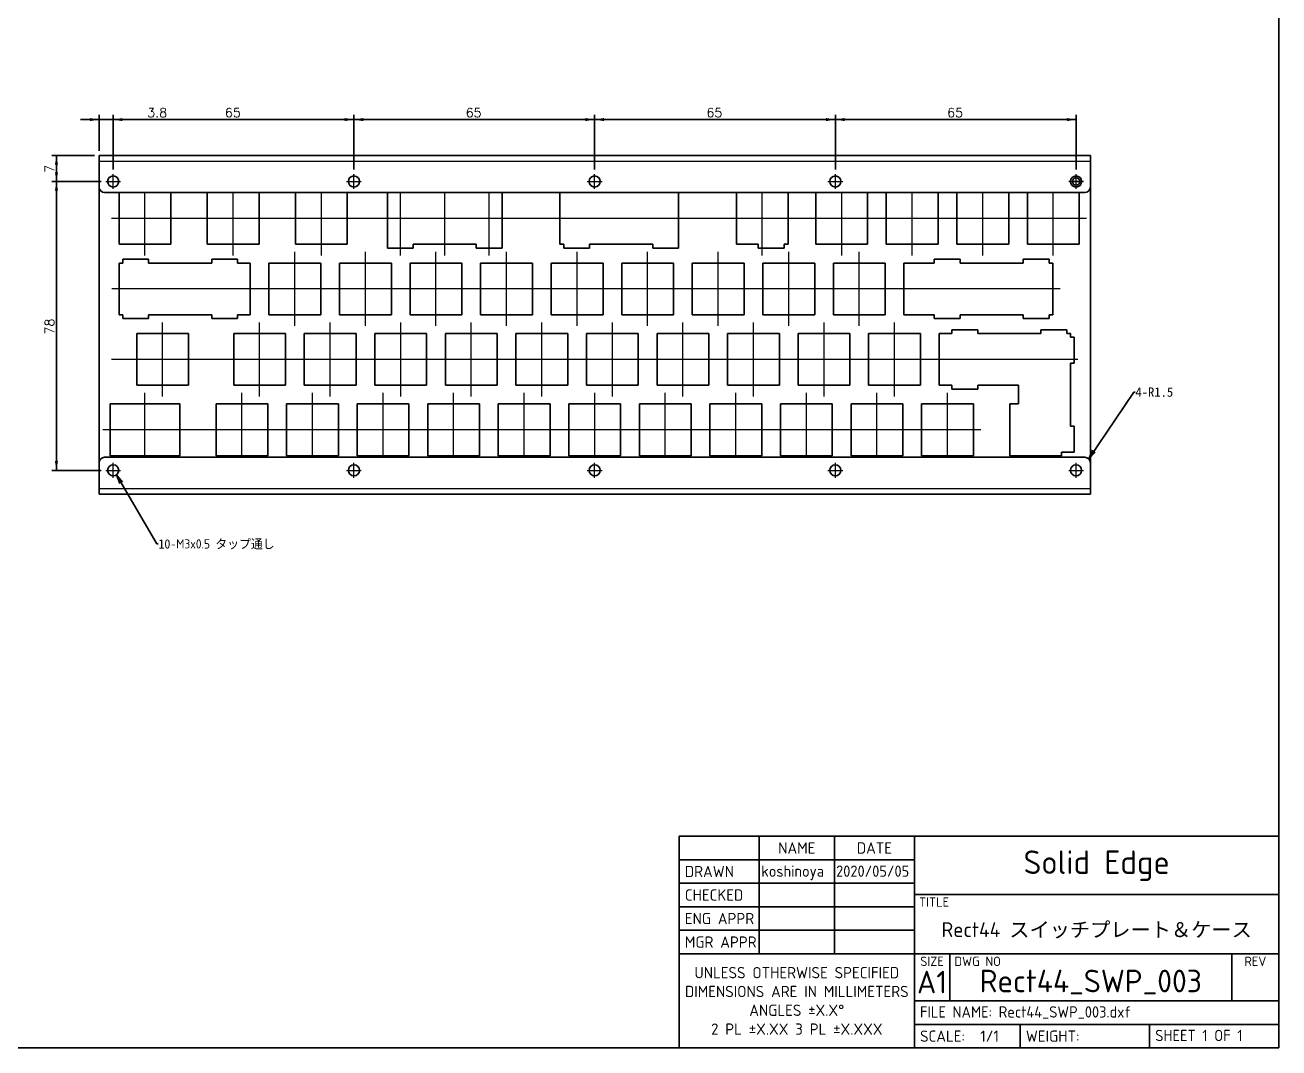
# Model space of a CAD drawing. Header units: millimetres. Extents: x 20 to 821, y 20 to 574.
# Drawn here: x 482.4 to 821, y 20 to 296.1 of the extents above; entities that cross this region are included whole.
import ezdxf
from ezdxf.enums import TextEntityAlignment as Align
from ezdxf.lldxf.tags import DXFTag

# ---------------------------------------------------------------- set-up
doc = ezdxf.new("R2010")
doc.units = ezdxf.units.MM
for name, color, linetype in [('Default', 7, 'Continuous'), ('Dimention', 7, 'Continuous'), ('DV1_0', 7, 'Continuous'), ('DV1_1', 7, 'Continuous'), ('DV1_Dimention', 7, 'Continuous')]:
    doc.layers.add(name, color=color, linetype=linetype)
doc.styles.add('SEACAD_Solid_Edge_ANSI', font='seans.ttf', dxfattribs={"width": 0.97})
doc.styles.add('SEACAD_txt_shx', font='txt.shx', dxfattribs={"width": 0.94})
tags = doc.linetypes.add('CENTER2', pattern=[28.575, 19.05, -3.175, 3.175, -3.175]).pattern_tags.tags
tags[10:11] = [DXFTag(74, 4), DXFTag(75, 0), DXFTag(340, '0'), DXFTag(46, 0.0), DXFTag(50, 0.0), DXFTag(44, 0.0), DXFTag(45, 0.0)]
tags[8:9] = [DXFTag(74, 4), DXFTag(75, 0), DXFTag(340, '0'), DXFTag(46, 0.0), DXFTag(50, 0.0), DXFTag(44, 0.0), DXFTag(45, 0.0)]
tags[6:7] = [DXFTag(74, 4), DXFTag(75, 0), DXFTag(340, '0'), DXFTag(46, 0.0), DXFTag(50, 0.0), DXFTag(44, 0.0), DXFTag(45, 0.0)]
tags[4:5] = [DXFTag(74, 4), DXFTag(75, 0), DXFTag(340, '0'), DXFTag(46, 0.0), DXFTag(50, 0.0), DXFTag(44, 0.0), DXFTag(45, 0.0)]
tags = doc.linetypes.add('HIDDEN2', pattern=[4.7625, 3.175, -1.5875]).pattern_tags.tags
tags[6:7] = [DXFTag(74, 4), DXFTag(75, 0), DXFTag(340, '0'), DXFTag(46, 0.0), DXFTag(50, 0.0), DXFTag(44, 0.0), DXFTag(45, 0.0)]
tags[4:5] = [DXFTag(74, 4), DXFTag(75, 0), DXFTag(340, '0'), DXFTag(46, 0.0), DXFTag(50, 0.0), DXFTag(44, 0.0), DXFTag(45, 0.0)]
doc.dimstyles.new('ISO-25', dxfattribs={"dimtxt": 2.5, "dimasz": 2.5, "dimexe": 1.25, "dimexo": 0.625, "dimtad": 1, "dimtxsty": 'Standard', "dimcen": 2.5, "dimadec": 0, "dimazin": 0, "dimtfac": 1, "dimtmove": 0, "dimatfit": 3, "dimfxl": 1, "dimarcsym": 0})

# ---------------------------------------------------------------- blocks, each defined once
blk = doc.blocks.new('SEANNOT_GROUP')
at = {"layer": 'Dimention', "color": 7, "linetype": 'Continuous', "lineweight": 35}
for p, q in [((12.16, 18.03), (0, 0)), ((12.52, 18.03), (12.16, 18.03)), ((0, 0), (1.05, 2.31)), ((1.74, 1.84), (0, 0))]:
    blk.add_line(p, q, dxfattribs=at)
blk = doc.blocks.new('SEANNOT_GROUP1')
at = {"layer": 'Dimention', "color": 7, "linetype": 'Continuous', "lineweight": 35}
for p, q in [((10.9, 0), (0, 18.66)), ((0.9, 16.29), (0, 18.66)), ((0, 18.66), (1.62, 16.71)), ((11.26, 0), (10.9, 0))]:
    blk.add_line(p, q, dxfattribs=at)
blk = doc.blocks.new('DMBLK1')
at = {"layer": 'DV1_Dimention', "linetype": 'Continuous', "lineweight": 35}
for points in [[(638.74, 271.06), (636.24, 270.64), (638.74, 270.22)], [(698.74, 271.06), (698.74, 270.22), (701.24, 270.64)]]:
    blk.add_hatch(color=4, dxfattribs=at).paths.add_polyline_path(points)
at = {"layer": 'DV1_Dimention', "color": 4, "linetype": 'Continuous', "lineweight": 35}
for p, q in [((636.24, 257.18), (636.24, 271.89)), ((701.24, 257.18), (701.24, 271.89)), ((636.24, 270.64), (701.24, 270.64))]:
    blk.add_line(p, q, dxfattribs=at)
at = {"layer": 'DV1_Dimention', "color": 4, "linetype": 'Continuous', "lineweight": 35, "style": 'SEACAD_txt_shx'}
blk.add_text('65', height=2.5, dxfattribs=at).set_placement((666.42, 273.76), align=Align.TOP_LEFT)
blk = doc.blocks.new('DMBLK2')
at = {"layer": 'DV1_Dimention', "linetype": 'Continuous', "lineweight": 35}
for points in [[(573.74, 271.06), (571.24, 270.64), (573.74, 270.22)], [(633.74, 271.06), (633.74, 270.22), (636.24, 270.64)]]:
    blk.add_hatch(color=4, dxfattribs=at).paths.add_polyline_path(points)
at = {"layer": 'DV1_Dimention', "color": 4, "linetype": 'Continuous', "lineweight": 35}
for p, q in [((571.24, 257.18), (571.24, 271.89)), ((636.24, 257.18), (636.24, 271.89)), ((571.24, 270.64), (636.24, 270.64))]:
    blk.add_line(p, q, dxfattribs=at)
at = {"layer": 'DV1_Dimention', "color": 4, "linetype": 'Continuous', "lineweight": 35, "style": 'SEACAD_txt_shx'}
blk.add_text('65', height=2.5, dxfattribs=at).set_placement((601.42, 273.76), align=Align.TOP_LEFT)
blk = doc.blocks.new('DMBLK3')
at = {"layer": 'DV1_Dimention', "linetype": 'Continuous', "lineweight": 35}
for points in [[(703.74, 271.06), (701.24, 270.64), (703.74, 270.22)], [(763.74, 271.06), (763.74, 270.22), (766.24, 270.64)]]:
    blk.add_hatch(color=4, dxfattribs=at).paths.add_polyline_path(points)
at = {"layer": 'DV1_Dimention', "color": 4, "linetype": 'Continuous', "lineweight": 35}
for p, q in [((701.24, 257.18), (701.24, 271.89)), ((766.24, 257.18), (766.24, 271.89)), ((701.24, 270.64), (766.24, 270.64))]:
    blk.add_line(p, q, dxfattribs=at)
at = {"layer": 'DV1_Dimention', "color": 4, "linetype": 'Continuous', "lineweight": 35, "style": 'SEACAD_txt_shx'}
blk.add_text('65', height=2.5, dxfattribs=at).set_placement((731.42, 273.76), align=Align.TOP_LEFT)
blk = doc.blocks.new('DMBLK4')
at = {"layer": 'DV1_Dimention', "linetype": 'Continuous', "lineweight": 35}
for points in [[(508.74, 271.06), (506.24, 270.64), (508.74, 270.22)], [(568.74, 271.06), (568.74, 270.22), (571.24, 270.64)]]:
    blk.add_hatch(color=4, dxfattribs=at).paths.add_polyline_path(points)
at = {"layer": 'DV1_Dimention', "color": 4, "linetype": 'Continuous', "lineweight": 35}
for p, q in [((506.24, 257.18), (506.24, 271.89)), ((571.24, 257.18), (571.24, 271.89)), ((506.24, 270.64), (571.24, 270.64))]:
    blk.add_line(p, q, dxfattribs=at)
at = {"layer": 'DV1_Dimention', "color": 4, "linetype": 'Continuous', "lineweight": 35, "style": 'SEACAD_txt_shx'}
blk.add_text('65', height=2.5, dxfattribs=at).set_placement((536.42, 273.76), align=Align.TOP_LEFT)
blk = doc.blocks.new('DMBLK5')
at = {"layer": 'DV1_Dimention', "linetype": 'Continuous', "lineweight": 35}
for points in [[(490.5, 251.43), (491.34, 251.43), (490.92, 253.93)], [(490.5, 178.43), (490.92, 175.93), (491.34, 178.43)]]:
    blk.add_hatch(color=4, dxfattribs=at).paths.add_polyline_path(points)
at = {"layer": 'DV1_Dimention', "color": 4, "linetype": 'Continuous', "lineweight": 35}
for p, q in [((502.99, 253.93), (489.67, 253.93)), ((490.92, 253.93), (490.92, 175.93)), ((502.99, 175.93), (489.67, 175.93))]:
    blk.add_line(p, q, dxfattribs=at)
at = {"layer": 'DV1_Dimention', "color": 4, "linetype": 'Continuous', "lineweight": 35, "style": 'SEACAD_txt_shx'}
blk.add_text('78', height=2.5, rotation=90, dxfattribs=at).set_placement((487.8, 212.62), align=Align.TOP_LEFT)
blk = doc.blocks.new('DMBLK6')
at = {"layer": 'DV1_Dimention', "linetype": 'Continuous', "lineweight": 35}
for points in [[(490.5, 258.43), (491.34, 258.43), (490.92, 260.93)], [(490.5, 256.43), (490.92, 253.93), (491.34, 256.43)]]:
    blk.add_hatch(color=4, dxfattribs=at).paths.add_polyline_path(points)
at = {"layer": 'DV1_Dimention', "color": 4, "linetype": 'Continuous', "lineweight": 35}
for p, q in [((501.19, 260.93), (489.67, 260.93)), ((490.92, 260.93), (490.92, 253.93)), ((502.99, 253.93), (489.67, 253.93))]:
    blk.add_line(p, q, dxfattribs=at)
at = {"layer": 'DV1_Dimention', "color": 4, "linetype": 'Continuous', "lineweight": 35, "style": 'SEACAD_txt_shx'}
blk.add_text('7', height=2.5, rotation=90, dxfattribs=at).set_placement((487.8, 256.27), align=Align.TOP_LEFT)
blk = doc.blocks.new('DMBLK64')
at = {"layer": 'DV1_Dimention', "linetype": 'Continuous', "lineweight": 35}
for points in [[(499.94, 271.06), (499.94, 270.22), (502.44, 270.64)], [(508.74, 271.06), (506.24, 270.64), (508.74, 270.22)]]:
    blk.add_hatch(color=4, dxfattribs=at).paths.add_polyline_path(points)
at = {"layer": 'DV1_Dimention', "color": 4, "linetype": 'Continuous', "lineweight": 35}
for p, q in [((502.44, 262.18), (502.44, 271.89)), ((506.24, 257.18), (506.24, 271.89)), ((497.44, 270.64), (521.74, 270.64))]:
    blk.add_line(p, q, dxfattribs=at)
at = {"layer": 'DV1_Dimention', "color": 4, "linetype": 'Continuous', "lineweight": 35, "style": 'SEACAD_txt_shx'}
blk.add_text('3.8', height=2.5, dxfattribs=at).set_placement((515.45, 273.76), align=Align.TOP_LEFT)

msp = doc.modelspace()

# ---------------------------------------------------------------- linework, layer by layer
at = {"layer": 'Default', "color": 7, "linetype": 'Continuous', "lineweight": 35}
for p, q in [((821, 20), (821, 574)), ((659.075, 20), (659.075, 77.15)), ((659.075, 77.15), (821, 77.15)), ((680.665, 45.4), (680.665, 77.15)), ((700.985, 45.4), (700.985, 77.15)), ((722.575, 20), (722.575, 77.15)), ((659.075, 70.8), (722.575, 70.8)), ((659.075, 64.45), (722.575, 64.45)), ((722.575, 61.402), (821, 61.402)), ((659.075, 58.1), (722.575, 58.1)), ((659.075, 51.75), (722.575, 51.75)), ((659.075, 45.4), (821, 45.4)), ((732.1, 32.7), (732.1, 45.4)), ((808.3, 32.7), (808.3, 45.4)), ((722.575, 32.7), (821, 32.7)), ((722.575, 26.35), (821, 26.35)), ((751.15, 20), (751.15, 26.35)), ((786.075, 20), (786.075, 26.35)), ((20, 20), (821, 20))]:
    msp.add_line(p, q, dxfattribs=at)
at = {"layer": 'DV1_0', "color": 7, "linetype": 'Continuous', "lineweight": 35}
msp.add_line((764.706, 189.378), (764.706, 187.855), dxfattribs=at)
at = {"layer": 'DV1_1', "color": 7, "linetype": 'Continuous', "lineweight": 35}
for p, q in [((502.437, 260.931), (770.087, 260.931)), ((502.437, 169.476), (502.437, 260.931)), ((502.437, 260.931), (502.437, 254.431)), ((770.087, 260.931), (770.087, 169.476)), ((770.087, 260.931), (770.087, 254.431)), ((503.937, 250.931), (768.587, 250.931)), ((507.818, 250.941), (507.818, 236.955)), ((521.818, 236.955), (521.818, 250.941)), ((531.631, 250.941), (531.631, 236.955)), ((545.631, 236.955), (545.631, 250.941)), ((555.443, 250.941), (555.443, 236.955)), ((569.443, 236.955), (569.443, 250.941)), ((580.281, 250.931), (580.281, 235.956)), ((611.281, 250.931), (611.281, 235.956)), ((626.881, 250.941), (626.881, 236.955)), ((658.906, 235.956), (658.906, 250.931)), ((674.506, 250.941), (674.506, 236.955)), ((688.506, 236.955), (688.506, 250.941)), ((695.937, 250.941), (695.937, 236.955)), ((709.937, 236.955), (709.937, 250.941)), ((714.987, 250.941), (714.987, 236.955)), ((728.987, 236.955), (728.987, 250.941)), ((734.037, 250.941), (734.037, 236.955)), ((748.037, 236.955), (748.037, 250.941)), ((753.087, 250.941), (753.087, 236.955)), ((767.087, 236.955), (767.087, 250.941)), ((507.818, 236.955), (521.818, 236.955)), ((531.631, 236.955), (545.631, 236.955)), ((555.443, 236.955), (569.443, 236.955)), ((580.281, 235.956), (587.281, 235.956)), ((587.281, 235.956), (587.281, 236.955)), ((604.281, 236.955), (587.281, 236.955)), ((604.281, 235.956), (604.281, 236.955)), ((611.281, 235.956), (604.281, 235.956)), ((626.881, 236.955), (627.881, 236.955)), ((627.881, 236.955), (627.881, 235.956)), ((627.881, 235.956), (634.881, 235.956)), ((634.881, 235.956), (634.881, 236.955)), ((634.881, 236.955), (651.906, 236.955)), ((651.906, 236.955), (651.906, 235.956)), ((651.906, 235.956), (658.906, 235.956)), ((674.506, 236.955), (680.381, 236.955)), ((680.381, 236.955), (680.381, 235.956)), ((680.381, 235.956), (687.381, 235.956)), ((687.381, 235.956), (687.381, 236.955)), ((687.381, 236.955), (688.506, 236.955)), ((695.937, 236.955), (709.937, 236.955)), ((714.987, 236.955), (728.987, 236.955)), ((734.037, 236.955), (748.037, 236.955)), ((753.087, 236.955), (767.087, 236.955)), ((508.818, 231.91), (507.818, 231.91)), ((507.818, 231.91), (507.818, 217.924)), ((515.818, 232.909), (508.818, 232.909)), ((508.818, 232.909), (508.818, 231.91)), ((515.818, 231.91), (515.818, 232.909)), ((532.85, 231.91), (515.818, 231.91)), ((539.85, 232.909), (532.85, 232.909)), ((532.85, 232.909), (532.85, 231.91)), ((539.85, 231.91), (539.85, 232.909)), ((543.25, 231.91), (539.85, 231.91)), ((543.25, 217.924), (543.25, 231.91)), ((562.3, 231.91), (548.3, 231.91)), ((548.3, 231.91), (548.3, 217.924)), ((562.3, 217.924), (562.3, 231.91)), ((581.35, 231.91), (567.35, 231.91)), ((567.35, 231.91), (567.35, 217.924)), ((581.35, 217.924), (581.35, 231.91)), ((600.4, 231.91), (586.4, 231.91)), ((586.4, 231.91), (586.4, 217.924)), ((600.4, 217.924), (600.4, 231.91)), ((619.45, 231.91), (605.45, 231.91)), ((605.45, 231.91), (605.45, 217.924)), ((619.45, 217.924), (619.45, 231.91)), ((638.5, 231.91), (624.5, 231.91)), ((624.5, 231.91), (624.5, 217.924)), ((638.5, 217.924), (638.5, 231.91)), ((657.55, 231.91), (643.55, 231.91)), ((643.55, 231.91), (643.55, 217.924)), ((657.55, 217.924), (657.55, 231.91)), ((676.6, 231.91), (662.6, 231.91)), ((662.6, 231.91), (662.6, 217.924)), ((676.6, 217.924), (676.6, 231.91)), ((695.65, 231.91), (681.65, 231.91)), ((681.65, 231.91), (681.65, 217.924)), ((695.65, 217.924), (695.65, 231.91)), ((714.7, 231.91), (700.7, 231.91)), ((700.7, 231.91), (700.7, 217.924)), ((714.7, 217.924), (714.7, 231.91)), ((727.918, 231.91), (719.75, 231.91)), ((719.75, 231.91), (719.75, 217.924)), ((734.918, 232.909), (727.918, 232.909)), ((727.918, 232.909), (727.918, 231.91)), ((734.918, 231.91), (734.918, 232.909)), ((751.943, 231.91), (734.918, 231.91)), ((758.943, 232.909), (751.943, 232.909)), ((751.943, 232.909), (751.943, 231.91)), ((758.943, 231.91), (758.943, 232.909)), ((759.943, 231.91), (758.943, 231.91)), ((759.943, 217.924), (759.943, 231.91)), ((507.818, 217.924), (508.818, 217.924)), ((508.818, 217.924), (508.818, 216.925)), ((508.818, 216.925), (515.818, 216.925)), ((515.818, 216.925), (515.818, 217.924)), ((515.818, 217.924), (532.85, 217.924)), ((532.85, 217.924), (532.85, 216.925)), ((532.85, 216.925), (539.85, 216.925)), ((539.85, 216.925), (539.85, 217.924)), ((539.85, 217.924), (543.25, 217.924)), ((548.3, 217.924), (562.3, 217.924)), ((567.35, 217.924), (581.35, 217.924)), ((586.4, 217.924), (600.4, 217.924)), ((605.45, 217.924), (619.45, 217.924)), ((624.5, 217.924), (638.5, 217.924)), ((643.55, 217.924), (657.55, 217.924)), ((662.6, 217.924), (676.6, 217.924)), ((681.65, 217.924), (695.65, 217.924)), ((700.7, 217.924), (714.7, 217.924)), ((719.75, 217.924), (727.918, 217.924)), ((727.918, 217.924), (727.918, 216.925)), ((727.918, 216.925), (734.918, 216.925)), ((734.918, 216.925), (734.918, 217.924)), ((734.918, 217.924), (751.943, 217.924)), ((751.943, 217.924), (751.943, 216.925)), ((751.943, 216.925), (758.943, 216.925)), ((758.943, 216.925), (758.943, 217.924)), ((758.943, 217.924), (759.943, 217.924)), ((739.675, 213.878), (732.675, 213.878)), ((732.675, 213.878), (732.675, 212.879)), ((739.675, 212.879), (739.675, 213.878)), ((763.706, 213.878), (756.706, 213.878)), ((756.706, 213.878), (756.706, 212.879)), ((763.706, 212.879), (763.706, 213.878)), ((526.581, 212.879), (512.581, 212.879)), ((512.581, 212.879), (512.581, 198.894)), ((526.581, 198.894), (526.581, 212.879)), ((552.775, 212.879), (538.775, 212.879)), ((538.775, 212.879), (538.775, 198.894)), ((552.775, 198.894), (552.775, 212.879)), ((571.825, 212.879), (557.825, 212.879)), ((557.825, 212.879), (557.825, 198.894)), ((571.825, 198.894), (571.825, 212.879)), ((590.875, 212.879), (576.875, 212.879)), ((576.875, 212.879), (576.875, 198.894)), ((590.875, 198.894), (590.875, 212.879)), ((609.925, 212.879), (595.925, 212.879)), ((595.925, 212.879), (595.925, 198.894)), ((609.925, 198.894), (609.925, 212.879)), ((628.975, 212.879), (614.975, 212.879)), ((614.975, 212.879), (614.975, 198.894)), ((628.975, 198.894), (628.975, 212.879)), ((648.025, 212.879), (634.025, 212.879)), ((634.025, 212.879), (634.025, 198.894)), ((648.025, 198.894), (648.025, 212.879)), ((667.075, 212.879), (653.075, 212.879)), ((653.075, 212.879), (653.075, 198.894)), ((667.075, 198.894), (667.075, 212.879)), ((686.125, 212.879), (672.125, 212.879)), ((672.125, 212.879), (672.125, 198.894)), ((686.125, 198.894), (686.125, 212.879)), ((705.175, 212.879), (691.175, 212.879)), ((691.175, 212.879), (691.175, 198.894)), ((705.175, 198.894), (705.175, 212.879)), ((724.225, 212.879), (710.225, 212.879)), ((710.225, 212.879), (710.225, 198.894)), ((724.225, 198.894), (724.225, 212.879)), ((732.675, 212.879), (729.275, 212.879)), ((729.275, 212.879), (729.275, 198.894)), ((756.706, 212.879), (739.675, 212.879)), ((764.706, 212.879), (763.706, 212.879)), ((764.706, 211.88), (764.706, 212.879)), ((765.706, 211.88), (764.706, 211.88)), ((765.706, 204.888), (765.706, 211.88)), ((764.706, 187.855), (764.706, 204.888)), ((764.706, 204.888), (765.706, 204.888)), ((512.581, 198.894), (526.581, 198.894)), ((538.775, 198.894), (552.775, 198.894)), ((557.825, 198.894), (571.825, 198.894)), ((576.875, 198.894), (590.875, 198.894)), ((595.925, 198.894), (609.925, 198.894)), ((614.975, 198.894), (628.975, 198.894)), ((634.025, 198.894), (648.025, 198.894)), ((653.075, 198.894), (667.075, 198.894)), ((672.125, 198.894), (686.125, 198.894)), ((691.175, 198.894), (705.175, 198.894)), ((710.225, 198.894), (724.225, 198.894)), ((729.275, 198.894), (732.675, 198.894)), ((732.675, 198.894), (732.675, 197.895)), ((732.675, 197.895), (739.675, 197.895)), ((739.675, 197.895), (739.675, 198.894)), ((739.675, 198.894), (750.706, 198.894)), ((750.706, 198.894), (750.706, 193.849)), ((524.2, 193.849), (505.437, 193.849)), ((505.437, 193.849), (505.437, 179.863)), ((524.2, 179.863), (524.2, 193.849)), ((548.012, 193.849), (534.012, 193.849)), ((534.012, 193.849), (534.012, 179.863)), ((548.012, 179.863), (548.012, 193.849)), ((567.062, 193.849), (553.062, 193.849)), ((553.062, 193.849), (553.062, 179.863)), ((567.062, 179.863), (567.062, 193.849)), ((586.112, 193.849), (572.112, 193.849)), ((572.112, 193.849), (572.112, 179.863)), ((586.112, 179.863), (586.112, 193.849)), ((605.162, 193.849), (591.162, 193.849)), ((591.162, 193.849), (591.162, 179.863)), ((605.162, 179.863), (605.162, 193.849)), ((624.212, 193.849), (610.212, 193.849)), ((610.212, 193.849), (610.212, 179.863)), ((624.212, 179.863), (624.212, 193.849)), ((643.262, 193.849), (629.262, 193.849)), ((629.262, 193.849), (629.262, 179.863)), ((643.262, 179.863), (643.262, 193.849)), ((662.312, 193.849), (648.312, 193.849)), ((648.312, 193.849), (648.312, 179.863)), ((662.312, 179.863), (662.312, 193.849)), ((681.362, 193.849), (667.362, 193.849)), ((667.362, 193.849), (667.362, 179.863)), ((681.362, 179.863), (681.362, 193.849)), ((700.412, 193.849), (686.412, 193.849)), ((686.412, 193.849), (686.412, 179.863)), ((700.412, 179.863), (700.412, 193.849)), ((719.462, 193.849), (705.462, 193.849)), ((705.462, 193.849), (705.462, 179.863)), ((719.462, 179.863), (719.462, 193.849)), ((738.512, 193.849), (724.512, 193.849)), ((724.512, 193.849), (724.512, 179.863)), ((738.512, 179.863), (738.512, 193.849)), ((750.706, 193.849), (748.325, 193.849)), ((748.325, 193.849), (748.325, 179.863)), ((765.706, 187.855), (764.706, 187.855)), ((765.706, 180.862), (765.706, 187.855)), ((768.587, 179.476), (503.937, 179.476)), ((505.437, 179.863), (524.2, 179.863)), ((534.012, 179.863), (548.012, 179.863)), ((553.062, 179.863), (567.062, 179.863)), ((572.112, 179.863), (586.112, 179.863)), ((591.162, 179.863), (605.162, 179.863)), ((610.212, 179.863), (624.212, 179.863)), ((629.262, 179.863), (643.262, 179.863)), ((648.312, 179.863), (662.312, 179.863)), ((667.362, 179.863), (681.362, 179.863)), ((686.412, 179.863), (700.412, 179.863)), ((705.462, 179.863), (719.462, 179.863)), ((724.512, 179.863), (738.512, 179.863)), ((748.325, 179.863), (762.325, 179.863)), ((762.325, 179.863), (762.325, 180.862)), ((762.325, 180.862), (765.706, 180.862)), ((502.437, 169.476), (502.437, 175.976)), ((770.087, 169.476), (770.087, 175.976)), ((770.087, 169.476), (502.437, 169.476))]:
    msp.add_line(p, q, dxfattribs=at)
at = {"layer": 'DV1_1', "color": 2, "linetype": 'HIDDEN2', "lineweight": 25}
for p, q in [((502.437, 259.431), (770.087, 259.431)), ((770.087, 170.976), (502.437, 170.976))]:
    msp.add_line(p, q, dxfattribs=at)
at = {"layer": 'DV1_1', "color": 3, "linetype": 'CENTER2', "lineweight": 25}
for p, q in [((504.237, 253.931), (508.237, 253.931)), ((506.237, 251.931), (506.237, 255.931)), ((569.237, 253.931), (573.237, 253.931)), ((571.237, 251.931), (571.237, 255.931)), ((634.237, 253.931), (638.237, 253.931)), ((636.237, 251.931), (636.237, 255.931)), ((699.237, 253.931), (703.237, 253.931)), ((701.237, 251.931), (701.237, 255.931)), ((768.237, 253.931), (764.237, 253.931)), ((764.237, 253.931), (768.237, 253.931)), ((766.237, 251.931), (766.237, 255.931)), ((766.237, 251.931), (766.237, 255.931)), ((514.818, 233.958), (514.818, 250.931)), ((538.631, 233.958), (538.631, 250.931)), ((562.443, 233.958), (562.443, 250.931)), ((583.781, 233.958), (583.781, 250.931)), ((595.781, 233.958), (595.781, 250.931)), ((607.781, 233.958), (607.781, 250.931)), ((681.506, 233.958), (681.506, 250.931)), ((702.937, 233.958), (702.937, 250.931)), ((721.987, 233.958), (721.987, 250.931)), ((741.037, 233.958), (741.037, 250.931)), ((760.087, 233.958), (760.087, 250.931)), ((769.087, 243.948), (505.818, 243.948)), ((555.3, 214.927), (555.3, 234.907)), ((574.35, 214.927), (574.35, 234.907)), ((593.4, 214.927), (593.4, 234.907)), ((612.45, 214.927), (612.45, 234.907)), ((631.5, 214.927), (631.5, 234.907)), ((650.55, 214.927), (650.55, 234.907)), ((669.6, 214.927), (669.6, 234.907)), ((688.65, 214.927), (688.65, 234.907)), ((707.7, 214.927), (707.7, 234.907)), ((761.961, 224.917), (505.836, 224.917)), ((519.581, 195.897), (519.581, 215.876)), ((545.775, 195.897), (545.775, 215.876)), ((564.825, 195.897), (564.825, 215.876)), ((583.875, 195.897), (583.875, 215.876)), ((602.925, 195.897), (602.925, 215.876)), ((621.975, 195.897), (621.975, 215.876)), ((641.025, 195.897), (641.025, 215.876)), ((660.075, 195.897), (660.075, 215.876)), ((679.125, 195.897), (679.125, 215.876)), ((698.175, 195.897), (698.175, 215.876)), ((717.225, 195.897), (717.225, 215.876)), ((766.706, 205.887), (505.818, 205.887)), ((514.818, 179.476), (514.818, 196.846)), ((541.012, 179.476), (541.012, 196.846)), ((560.062, 179.476), (560.062, 196.846)), ((579.112, 179.476), (579.112, 196.846)), ((598.162, 179.476), (598.162, 196.846)), ((617.212, 179.476), (617.212, 196.846)), ((636.262, 179.476), (636.262, 196.846)), ((655.312, 179.476), (655.312, 196.846)), ((674.362, 179.476), (674.362, 196.846)), ((693.412, 179.476), (693.412, 196.846)), ((712.462, 179.476), (712.462, 196.846)), ((731.512, 179.476), (731.512, 196.846)), ((740.512, 186.856), (503.437, 186.856)), ((506.237, 173.931), (506.237, 177.931)), ((571.237, 173.931), (571.237, 177.931)), ((636.237, 173.931), (636.237, 177.931)), ((701.237, 173.931), (701.237, 177.931)), ((766.237, 173.931), (766.237, 177.931)), ((504.237, 175.931), (508.237, 175.931)), ((569.237, 175.931), (573.237, 175.931)), ((634.237, 175.931), (638.237, 175.931)), ((699.237, 175.931), (703.237, 175.931)), ((764.237, 175.931), (768.237, 175.931))]:
    msp.add_line(p, q, dxfattribs=at)
at = {"layer": 'DV1_1', "color": 7, "linetype": 'Continuous', "lineweight": 35}
for centre, radius in [((506.237, 253.931), 1.5), ((571.237, 253.931), 1.5), ((636.237, 253.931), 1.5), ((701.237, 253.931), 1.5), ((766.237, 253.931), 1.5), ((766.237, 253.931), 1), ((506.237, 175.931), 1.5), ((571.237, 175.931), 1.5), ((636.237, 175.931), 1.5), ((701.237, 175.931), 1.5), ((766.237, 175.931), 1.5)]:
    msp.add_circle(centre, radius, dxfattribs=at)
for centre, start, end in [((503.937, 252.431), 180, 270), ((768.587, 252.431), 270, 0), ((503.937, 177.976), 90, 180), ((768.587, 177.976), 0, 90)]:
    msp.add_arc(centre, 1.5, start, end, dxfattribs=at)

# ---------------------------------------------------------------- block references
at = {"layer": 'DV1_Dimention', "color": 7}
for name, p in [('SEANNOT_GROUP', (769.648, 179.037)), ('SEANNOT_GROUP1', (507.124, 156.062))]:
    msp.add_blockref(name, p, dxfattribs=at)

# ---------------------------------------------------------------- texts
at = {"layer": 'Default'}
for s, insert, char_height, width, attachment_point in [('{\\fSolid Edge ISO|b0||i0||c0|p34;\\C7;\\H3.048;\\W1.;NAME}', (690.825, 73.975), 3.048, 20.32002, 5), ('{\\fSolid Edge ISO|b0||i0||c0|p34;\\C7;\\H3.048;\\W1.;DATE}', (711.78, 73.975), 3.048, 21.59002, 5), ('{\\fSolid Edge ISO|b1||i0||c0|p34;\\C7;\\H6.35;\\W1.;Solid Edge}', (771.788, 69.181), 6.35, 98.42502, 5), ('{\\fSolid Edge ISO|b0||i0||c0|p34;\\C7;\\H3.048;\\W1.;DRAWN}', (660.599, 67.625), 3.048, 20.06602, 4), ('{\\fSolid Edge ISO|b0||i0||c0|p34;\\C7;\\H3.048;\\W1.;CHECKED}', (660.599, 61.275), 3.048, 20.06602, 4), ('{\\fSolid Edge ISO|b0||i0||c0|p34;\\C7;\\H2.54;\\W1.;TITLE}', (723.845, 60.652), 2.54, 97.15502, 1), ('{\\fSolid Edge ISO|b0||i0||c0|p34;\\C7;\\H3.048;\\W1.;ENG APPR}', (660.599, 54.925), 3.048, 20.06602, 4), ('{\\fSolid Edge ISO|b1||i0||c0|p34;\\C7;\\H4.;\\W1.;Rect44 スイッチプレート＆ケース}', (771.788, 51.731), 4, 98.42502, 5), ('{\\fSolid Edge ISO|b0||i0||c0|p34;\\C7;\\H3.048;\\W1.;MGR APPR}', (660.599, 48.575), 3.048, 20.06602, 4), ('{\\fSolid Edge ISO|b0||i0||c0|p34;\\C7;\\H2.54;\\W1.;SIZE}', (727.338, 44.65), 2.54, 9.52502, 2), ('{\\fSolid Edge ISO|b0||i0||c0|p34;\\C7;\\H2.54;\\W1.;DWG NO}', (733.37, 44.65), 2.54, 74.93002, 1), ('{\\fSolid Edge ISO|b0||i0||c0|p34;\\C7;\\H2.54;\\W1.;REV}', (814.65, 44.65), 2.54, 12.70002, 2), ('{\\fSolid Edge ISO|b0||i0||c0|p34;\\C7;\\H3.048;\\W1.;UNLESS OTHERWISE SPECIFIED\\P}{\\fSolid Edge ISO|b0||i0||c0|p34;\\C7;\\H3.048;\\W1.;DIMENSIONS ARE IN MILLIMETERS\\P}{\\fSolid Edge ISO|b0||i0||c0|p34;\\C7;\\H3.048;\\W1.;ANGLES ±X.X°\\P}{\\fSolid Edge ISO|b0||i0||c0|p34;\\C7;\\H3.048;\\W1.;2 PL ±X.XX 3 PL ±X.XXX}', (690.825, 32.7), 3.048, 63.50002, 5), ('{\\fSolid Edge ISO|b1||i0||c0|p34;\\C7;\\H6.096;\\W1.;A1}', (727.338, 37.78), 6.096, 9.52502, 5), ('{\\fSolid Edge ISO|b1||i0||c0|p34;\\C7;\\H6.096;\\W1.;Rect44_SWP_003}', (770.2, 37.78), 6.096, 76.2, 5), ('{\\fSolid Edge ISO|b0||i0||c0|p34;\\C7;\\H3.048;\\W1.;SCALE:\u30001/1}', (724.099, 23.175), 3.048, 27.05102, 4), ('{\\fSolid Edge ISO|b0||i0||c0|p34;\\C7;\\H3.048;\\W1.;WEIGHT:}', (752.674, 23.175), 3.048, 33.40102, 4)]:
    msp.add_mtext(s, dxfattribs=dict(at, insert=insert, char_height=char_height, width=width, attachment_point=attachment_point))
at = {"layer": 'Default', "char_height": 3.048, "attachment_point": 1, "style": 'SEACAD_Solid_Edge_ANSI'}
for s, insert, width in [('{\\fSolid Edge ANSI|b0|i0|c0|p34;\\C7;koshinoya}', (681.232, 69.256), 20.00618), ('{\\fSolid Edge ANSI|b0|i0|c0|p34;\\C7;2020/05/05}', (701.433, 69.242), 23.74901), ('{\\fSolid Edge ANSI|b0|i0|c0|p34;\\C7;FILE NAME: Rect44_SWP_003.dxf}', (724.099, 31.236), 56.21081), ('{\\fSolid Edge ANSI|b0|i0|c0|p34;\\C7;SHEET 1 OF 1}', (787.599, 24.886), 23.03723)]:
    msp.add_mtext(s, dxfattribs=dict(at, insert=insert, width=width))
at = {"layer": 'DV1_Dimention', "insert": (782.256, 198.312), "char_height": 2.5, "width": 11.57411, "attachment_point": 1}
msp.add_mtext('{\\C7;4-R1.5}', dxfattribs=at)
at = {"layer": 'DV1_Dimention', "insert": (518.474, 157.329), "char_height": 2.5, "width": 37.97881, "attachment_point": 1, "style": 'SEACAD_Solid_Edge_ANSI'}
msp.add_mtext('{\\ftxt|b0||i0||c0|p34;\\C7;\\H2.5;\\W0.94;10-}{\\fSolid Edge ANSI|b0||i0||c0|p34;\\C7;\\H2.5;\\W0.94;M3x0.5 タップ通し }', dxfattribs=at)

# ---------------------------------------------------------------- dimensions: what is measured, and where the dimension line sits
at = {"layer": 'DV1_Dimention', "color": 4, "linetype": 'Continuous', "lineweight": 35}
dim = msp.add_linear_dim(base=(506.237, 270.64), p1=(502.437, 260.931), p2=(506.237, 255.931), text='\\A1;<>', dimstyle='ISO-25', override={"dimexo": 1.25, "dimdsep": 46, "dimsah": 1, "dimcen": 1.25}, dxfattribs=at)
dim.commit()
dim.dimension.update_dxf_attribs({"geometry": 'DMBLK64', "text_midpoint": (514.576, 270.64), "dimtype": 160})
for base, p1, p2, angle, picture, middle, dimtype in [((506.237, 270.64), (506.237, 255.931), (571.237, 255.931), 0, 'DMBLK4', (538.737, 270.64), 161), ((571.237, 270.64), (571.237, 255.931), (636.237, 255.931), 0, 'DMBLK2', (603.737, 270.64), 161), ((636.237, 270.64), (636.237, 255.931), (701.237, 255.931), 0, 'DMBLK1', (668.737, 270.64), 161), ((701.237, 270.64), (701.237, 255.931), (766.237, 255.931), 0, 'DMBLK3', (733.737, 270.64), 161), ((490.92, 253.931), (502.437, 260.931), (504.237, 253.931), 90, 'DMBLK6', (490.92, 257.431), 160), ((490.92, 253.931), (504.237, 253.931), (504.237, 175.931), 270, 'DMBLK5', (490.92, 214.931), 161)]:
    dim = msp.add_linear_dim(base=base, p1=p1, p2=p2, angle=angle, text='\\A1;<>', dimstyle='ISO-25', override={"dimexo": 1.25, "dimdsep": 46, "dimsah": 1, "dimcen": 1.25}, dxfattribs=at)
    dim.commit()
    dim.dimension.update_dxf_attribs({"geometry": picture, "text_midpoint": middle, "dimtype": dimtype})

doc.saveas('drawing.dxf')
